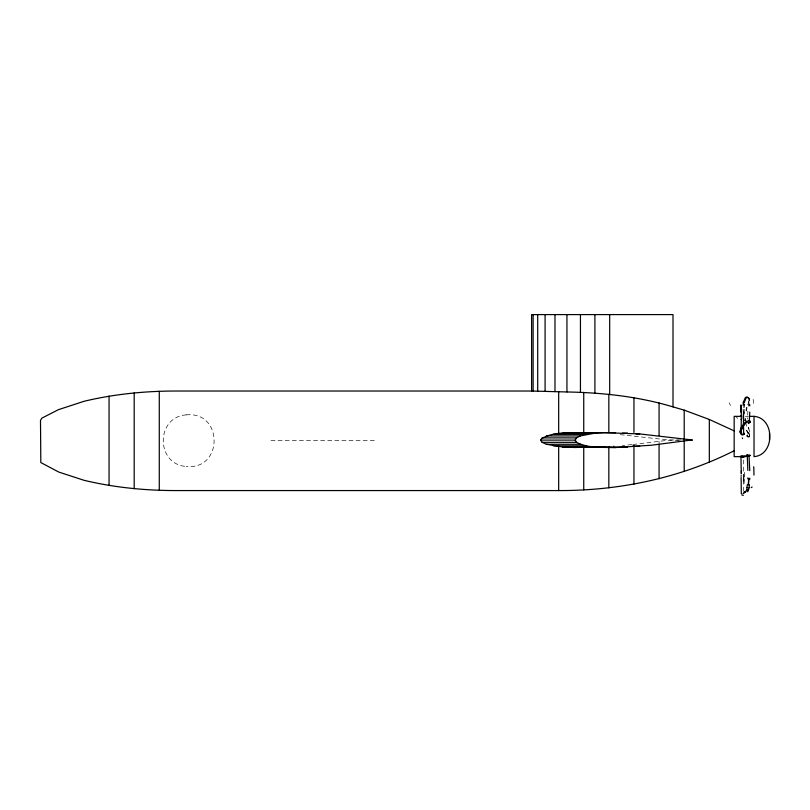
<?xml version="1.0" encoding="UTF-8"?>
<svg xmlns="http://www.w3.org/2000/svg" width="810" height="810" viewBox="0 0 810 810"><rect width="100%" height="100%" fill="white"/><g stroke="black" fill="none" stroke-linecap="round" stroke-linejoin="round"><path stroke-width="0.61" stroke-dasharray="4.05 3.04" d="M743.681 459.989L743.56 471.471M743.398 480.117L743.337 491.073M747.853 411.085L747.671 416.563M747.61 417.788L747.549 419.013M747.853 434.595C746.212 436.539 749.463 437.329 749.817 435.233M749.746 433.39L749.24 434.464L746.911 430.292M749.533 435.81L749.382 434.737L749.159 436.306L750.121 433.249L748.683 428.48L749.442 430.687M745.686 422.192L746.364 421.565M747.184 421.058L747.002 421.058A1.843 1.215 2.7 0 1 747.255 420.775M632.904 444.498L668.159 440.255L680.714 440.255M186.229 414.882C155.611 416.947 155.611 464.393 186.229 466.459M631.861 444.599L622.353 445.47M614.274 446.128L612.664 446.259L615.124 446.259M186.239 414.882C223.378 410.984 223.378 470.357 186.239 466.459M745.342 416.35L747.822 416.35M680.714 439.941L668.159 439.941L617.453 434.332M271.006 440.67L374.574 440.67M747.316 435.932L746.891 435.405M746.435 435.79L746.931 436.387A1.792 1.792 48.3 0 0 749.574 436.742A1.792 1.792 48.3 0 0 749.706 434.099M746.263 430.12L749.331 434.676L746.395 430.373M748.217 427.336L748.896 429.077M748.288 427.508L748.541 428.146M748.602 428.298L748.804 428.834M746.901 430.363L747.357 431.669M745.534 419.793L745.99 421.311L745.129 418.294M745.068 418.061L745.929 421.139M747.751 404.058L747.782 404.706M659.077 441.511L659.077 444.892M744.451 472.291A25.576 1.944 -89.7 0 1 744.056 484.795M743.975 476.918A40.186 1.893 -87.6 0 1 744.005 476.108M737.647 418.395A96.238 8.08 52.2 0 1 735.632 416.289M748.329 433.563A43.467 2.592 62.4 0 1 747.66 433.026M742.952 418.486A41.928 25.414 54 0 1 742.861 418.092M744.42 421.008A27.337 12.484 61.5 0 1 743.701 418.294M744.177 420.268A12.697 4.192 65.2 0 1 744.076 419.772M745.888 423.903A45.056 2.308 64.6 0 1 746.8 426.262M729.172 402.793A99.043 6.743 59.9 0 1 730.509 405.445M742.628 438.858A18.438 14.357 49.2 0 1 742.193 438.311M742.881 438.473A18.529 14.327 49.7 0 1 742.041 437.349M753.118 399.37A96.238 46.828 -64.4 0 1 753.786 405.861M748.339 400.778A43.467 16.139 -72.2 0 1 748.551 403.005M748.602 436.509L748.065 436.58L748.602 436.509"/><path stroke-width="1.21" d="M740.978 405.263L741.089 411.986M741.231 471.207L740.947 456.111M741.211 472.918L741.201 473.779M742.831 457.265L742.345 456.648L734.164 456.637L734.164 416.35L741.616 416.35M741.17 475.47L741.15 476.3M741.12 477.535L741.312 493.806A33.595 3.665 -68.3 0 0 741.444 493.857M749.787 478.163L749.756 479.368M754.029 416.35C775.119 417.97 775.119 455.017 754.029 456.637L754.029 416.35L749.068 416.35M749.776 412.108L749.371 420.066M747.782 478.011L747.751 478.832M741.312 412.624L741.211 426.85M749.29 421.301L749.847 422.415M743.62 412.989L743.398 425.108M749.776 470.671L749.027 456.415L749.594 455.949M749.442 484.674L749.088 487.6M743.732 411.834L743.985 409.556M741.423 411.46L741.687 409.182M747.357 484.613L746.942 487.579M741.363 432.135L741.444 433.674M743.651 431.416L743.469 433.927M744.228 433.492L744.188 433.674A1.782 1.731 -41 0 1 740.745 433.33A2.774 2.724 28.1 0 1 740.785 432.732L741.352 432.712M742.952 403.056L745.352 397.669A5.7 1.873 -75.7 0 1 746.537 397.214M749.088 456.182L749.493 455.979A1.407 0.547 3.1 0 0 747.184 455.939L746.628 455.372M743.924 425.088L744.694 423.832M615.58 447.535C602.579 447.13 588.414 448.497 576.507 442.321L575.232 440.103L576.507 437.886L580.284 435.932L594.55 433.249L604.432 432.682L639.728 433.937L692.024 439.941L651.675 445.206L615.58 447.535L562.464 446.948L546.375 444.265L542.123 442.321L541.141 440.802M594.226 432.955C577.206 433.674 557.24 429.948 541.748 438.433C541.465 439.182 540.25 439.931 541.05 440.67M744.177 424.005L744.744 423.245M745.352 491.994L742.952 493.827M748.156 422.982L749.706 421.321L748.744 420.491M748.632 423.569L749.696 422.557M741.292 433.239L740.806 433.32M734.366 430.96L709.327 419.479L684.207 410.133L672.999 406.883C638.675 396.546 602.68 392.637 566.939 391.969L531.593 391.027L174.332 391.027C143.967 391.159 113.572 394.197 84.007 401.304L58.431 409.668L41.857 418.142L40.5 420.37L40.814 462.561L58.796 472.078L84.007 480.289C113.572 487.397 143.967 490.435 174.332 490.566L558.677 490.566C619.275 490.759 680.157 478.082 734.366 450.633M746.942 456.101L743.398 457.235M745.281 455.898L742.345 456.648M573.551 447.515L605.242 446.715M573.48 432.682L615.58 432.661M622.596 433.117L627.527 433.117M562.393 433.249L594.55 433.249M636.032 433.937L639.728 433.937M553.21 434.352L586.389 434.352M546.335 435.932L580.284 435.932M542.103 437.886L576.507 437.886M688.257 439.941L692.024 439.941M540.685 440.103L575.232 440.103M687.001 440.255L692.024 440.255M542.123 442.321L576.507 442.321M546.375 444.265L580.284 444.265M553.26 445.844L586.389 445.844M632.347 446.259L639.728 446.259M562.464 446.948L594.55 446.948M599.248 447.079L611.54 447.079M615.225 447.079L627.527 447.079M743.276 495.406L741.95 495.062M744.258 433.35L743.732 433.208M749.088 398.895L749.442 400.737M741.545 411.794L741.423 410.71M741.312 409.658L740.998 404.99M747.286 455.959L747.853 470.408M749.756 404.737L749.787 405.709M741.332 430.89L741.231 427.558M743.631 430.849L743.58 428.581M743.56 427.639L743.57 428.196M741.211 416.32L741.211 416.056A51.303 1.539 86.3 0 0 741.14 415.469M769.5 432.985L769.5 440.012M709.327 419.479L709.327 462.125M684.207 410.133L684.207 439.881M684.207 440.802L684.207 471.46M672.999 406.883L672.999 314.594L531.593 314.594L531.593 391.027M659.077 402.904L659.077 435.486M659.077 444.892L659.077 478.75M633.957 397.71L633.957 432.429M633.957 445.632L633.957 484.147M609.687 314.594L609.687 394.419M608.837 394.308L608.837 432.55M608.837 446.492L608.837 487.812M594.904 314.594L594.904 393.275M583.737 392.404L583.737 432.672M583.737 447.525L583.737 489.898M580.446 314.594L580.446 392.334M566.939 314.594L566.939 391.969M558.677 391.675L558.677 433.694M558.677 446.492L558.677 490.566M554.982 314.594L554.982 391.635M545.09 314.594L545.09 391.463M537.698 314.594L537.698 391.25M533.132 314.594L533.132 391.098M159.276 391.291L159.276 490.303M134.187 392.891L134.187 488.703M109.056 396.11L109.056 485.484M753.715 466.793A96.238 54.908 -73.6 0 1 753.948 475.085M748.642 478.264A43.467 18.731 -78.5 0 1 748.288 484.299M747.124 487.579A5.7 2.086 -79.6 0 1 745.382 492.348M744.147 492.612A42.889 5.032 -48 0 1 744.684 491.528M745.24 491.427A54.665 4.769 -38.2 0 1 744.167 491.953M741.18 471.147A51.303 3.604 -89.7 0 1 741.16 472.837M752.125 487.002A41.928 4.253 -40.3 0 1 751.214 487.62M748.015 490.313A27.337 3.817 -52.1 0 1 747.265 490.941M748.501 488.896A12.697 2.258 -60.6 0 1 747.508 490.192M748.632 489.179A4.718 1.407 -77.2 0 1 747.671 491.751M749.037 487.6A8.14 2.916 -79.6 0 1 748.713 489.24M748.764 480.006A45.056 17.871 -79.3 0 1 748.45 485.068M743.701 474.457A99.043 46.332 -77.5 0 1 743.519 481.231M747.124 455.362A1.984 0.567 -5.3 0 1 750.05 455.271M749.787 455.868A1.853 0.597 2.9 0 1 749.574 455.939M750.08 455.311A1.853 0.597 2.9 0 1 750.181 455.453M745.362 456.313A18.529 5.609 -46.1 0 1 744.248 456.374M747.559 454.683A18.073 1.458 -26.5 0 1 746.678 455.038M742.861 455.726A17.941 5.316 -50.3 0 1 741.039 455.959M743.56 457.002A18.002 5.224 -49.4 0 1 742.962 457.083M743.378 456.374A18.114 5.397 -51.4 0 1 741.565 456.577M740.998 410.143A33.595 8.859 73.2 0 1 740.907 409.07M741.221 419.145A20.351 0.719 90 0 1 741.16 419.681M743.944 407.4A42.879 27.186 72.7 0 1 744.532 404.301M740.917 408.787A54.665 39.457 62.8 0 1 741.474 405.82M740.998 412.27A33.595 12.525 84.5 0 1 741.11 411.085M741.18 427.336A51.303 2.066 -86.7 0 1 741.19 428.075M740.421 432.257A18.438 11.674 89.7 0 1 740.644 431.123M743.307 428.672A25.576 1.083 -86.4 0 1 743.61 426.576M744.086 434.423A40.186 0.526 86.4 0 1 744.066 434.059M743.975 413.383A31.509 10.601 85.9 0 1 744.066 412.26M746.314 410.71A53.855 36.501 68.3 0 1 746.698 407.511M743.033 405.263A41.928 29.666 65.7 0 1 744.005 402.054M744.441 402.135A27.337 16.301 76.8 0 1 745.301 399.988M745.291 399.533A12.697 6.45 84.1 0 1 747.428 396.94M747.701 397.832A4.718 1.569 -80.7 0 1 748.713 398.257M748.744 398.156A8.14 2.643 -76.2 0 1 749.058 398.966M748.653 401.942A45.056 15.562 -74 0 1 748.825 405.931M743.59 411.52A99.043 39.589 -70.3 0 1 743.205 417.514M748.825 420.532A1.843 1.215 2.7 0 1 749.959 422.476M743.539 434.049A1.174 1.164 83.9 0 1 741.545 433.644M739.894 432.287A18.174 11.725 89.2 0 1 740.704 429.027M741.049 432.236A17.81 14.823 65.4 0 1 747.65 421.797M740.31 431.953A18.731 15.41 65.7 0 1 747.124 421.099"/></g></svg>
